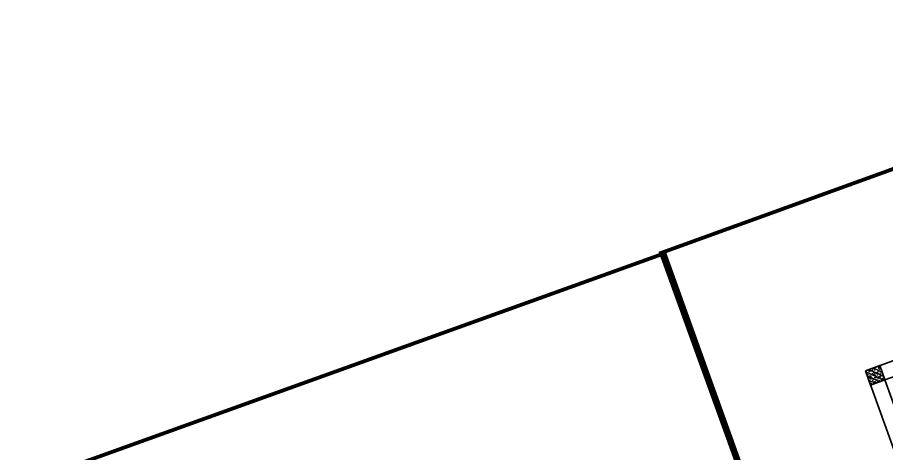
# Model space of a CAD drawing. Header units: metres. Extents: x 568332 to 569219, y 2065964 to 2066430.
# Drawn here: x 568596.53 to 568607.96, y 2066324.87 to 2066330.6 of the extents above; entities that cross this region are included whole.
import ezdxf

# ---------------------------------------------------------------- set-up
doc = ezdxf.new("R2010")
doc.units = ezdxf.units.M
doc.linetypes.add('HIDDEN', pattern=[0.375, 0.25, -0.125])
doc.layers.get('DEFPOINTS').update_dxf_attribs({"linetype": 'CONTINUOUS'})
for name, color, linetype, lineweight in [('-HATCH', 8, 'CONTINUOUS', 5), ('-STEEL1', 1, 'CONTINUOUS', 35), ('-WALL', 4, 'CONTINUOUS', 35)]:
    doc.layers.add(name, color=color, linetype=linetype, lineweight=lineweight)
doc.layers.add('LoLK', color=6, linetype='CONTINUOUS')
doc.layers.add('TIMDUONG', color=1, linetype='CONTINUOUS')

# ---------------------------------------------------------------- blocks, each defined once
blk = doc.blocks.new('18x35')
at = {"layer": '-HATCH'}
h = blk.add_hatch(dxfattribs=at)
h.set_pattern_fill('CHAU-01', color=256, scale=10, angle=-1.272221872585407e-14, pattern_type=2)
h.set_pattern_definition([(49.99999999999999, (0, 0), (71.72601826007535, -6.275213498259527), [7.5, -82.5]), (355, (0, 0), (-13.87513336129999, 75.21921337000119), [6, -66]), (100.4514, (5.977167999997619, -0.5229339999999638), (57.85093817140217, 68.94395420609534), [6.374019000000001, -70.1142112]), (46.18419999999998, (0, 20), (106.7241048625644, -16.55190143290183), [11.25, -123.75]), (96.63559999999998, (8.89367449999554, 18.62066930000003), (93.46627055487036, 97.41178709004416), [9.561028799999994, -105.1713]), (351.1842, (0, 20), (93.46619451336275, 97.41186009253245), [9, -99]), (20.99999999999998, (10, 15), (59.69070521184616, -40.2618890665339), [7.5, -82.5]), (326.0000000000001, (10, 15), (24.33153319215819, 72.5150045046853), [6, -66]), (71.45139999999999, (14.97422329999972, 11.64483940000002), (84.022262858149, 32.25304967099522), [6.374019000000001, -70.1142112]), (37.49999999999998, (0, 0), (1.215985531729074, 33.28938538313115), [0, -65.19999999999999, 0, -67, 0, -66.25]), (7.499999999999987, (0, 0), (26.30695374421487, 39.44117118823602), [0, -38.2, 0, -63.7, 0, -25.25]), (327.5, (-22.30000000000291, 0), (53.3822436172409, -2.255487173437988), [0, -25, 0, -78, 0, -103.5]), (317.5, (-32.30000000000291, 0), (58.31861693423862, 10.01049823323176), [0, -32.5, 0, -51.8, 0, -73.5]), (44.99999999999999, (0, 0), (-30.05203820042826, 30.05203820042828), []), (44.99999999999999, (0, 12.25), (-30.05203820042826, 30.05203820042828), [])])
h.paths.add_polyline_path([(96508.03118051568, 47993.04977023201), (96508.03118051568, 47793.04977023201), (96708.03118051568, 47793.04977023201), (96708.03118051568, 47993.04977023201)])
at = {"layer": '-STEEL1'}
blk.add_lwpolyline([(96508.03118051568, 47793.04977023201), (96708.03118051568, 47793.04977023201), (96708.03118051568, 47993.04977023201), (96508.03118051568, 47993.04977023201)], close=True, dxfattribs=at)
blk = doc.blocks.new('M3-T3.2')
at = {"layer": '-WALL'}
for p, q in [((568608.9070582164, 2066326.400073532), (568607.6845490567, 2066325.957952107)), ((568607.9403762039, 2066325.837794857), (568608.9750744668, 2066326.211994319)), ((568607.6845490567, 2066325.957952107), (568609.7247944019, 2066320.315488191)), ((568609.5043745574, 2066321.512231623), (568607.9403762039, 2066325.837794857))]:
    blk.add_line(p, q, dxfattribs=at)
at = {"layer": 'DEFPOINTS', "color": 2}
blk.add_lwpolyline([(568612.7858204844, 2066311.852044971), (568619.368612674, 2066314.232658298), (568614.2673303537, 2066328.338595555), (568610.787841539, 2066327.08026034), (568610.617814231, 2066327.550428899), (568608.4548909583, 2066326.768249796), (568608.624940718, 2066326.298045511), (568607.6845185017, 2066325.958036609), (568612.7858204844, 2066311.852044971)], dxfattribs=at)
at = {"layer": 'TIMDUONG', "color": 1, "linetype": 'HIDDEN', "ltscale": 10, "const_width": 0.05}
blk.add_lwpolyline([(568611.5855054806, 2066309.290771069), (568620.0487869132, 2066312.352215164), (568613.4672630294, 2066330.568459322), (568604.9965679679, 2066327.504585826)], close=True, dxfattribs=at)
at = {"layer": '-STEEL1', "xscale": -0.001, "yscale": 0.001, "zscale": 0.001, "rotation": 199.8825648429137}
blk.add_blockref('18x35', (568500.6756872189, 2066338.078769251), dxfattribs=at)

msp = doc.modelspace()

# ---------------------------------------------------------------- block references
at = {"layer": 'LoLK'}
msp.add_blockref('M3-T3.2', (0, 0), dxfattribs=at)

# ---------------------------------------------------------------- next in the draw order: block references
at = {"layer": 'LoLK', "xscale": -1, "rotation": 39.64835575732963}
msp.add_blockref('M3-T3.2', (2324886.638395709, 838119.0665053248), dxfattribs=at)

doc.saveas('drawing.dxf')
